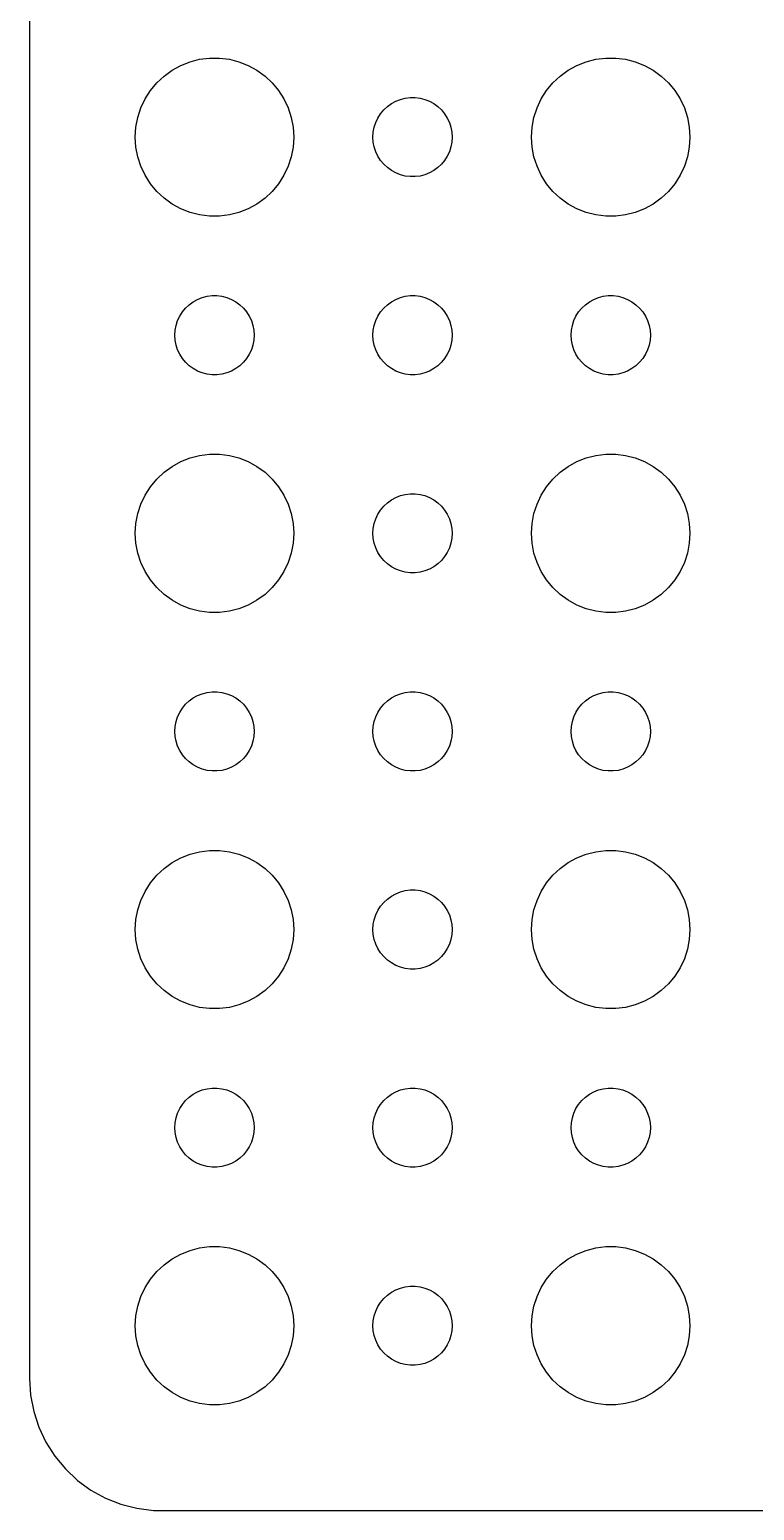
# Model space of a CAD drawing. Header units: metres. Extents: x -112 to 112, y -112 to 112.
# Drawn here: x -112 to -84.6, y -112 to -55.9 of the extents above; entities that cross this region are included whole.
import ezdxf

# ---------------------------------------------------------------- set-up
doc = ezdxf.new("R2010")
doc.units = ezdxf.units.M

msp = doc.modelspace()

# ---------------------------------------------------------------- linework, layer by layer
for p, q in [((-112, 107), (-112, -107)), ((-106.277, -57.2855), (-105.927, -57.1468)), ((-105.927, -57.1468), (-105.562, -57.0531)), ((-105.562, -57.0531), (-105.188, -57.0059)), ((-105.188, -57.0059), (-104.812, -57.0059)), ((-104.812, -57.0059), (-104.438, -57.0531)), ((-104.438, -57.0531), (-104.073, -57.1468)), ((-104.073, -57.1468), (-103.723, -57.2855)), ((-91.2773, -57.2855), (-90.927, -57.1468)), ((-90.927, -57.1468), (-90.5621, -57.0531)), ((-90.5621, -57.0531), (-90.1884, -57.0059)), ((-90.1884, -57.0059), (-89.8116, -57.0059)), ((-89.8116, -57.0059), (-89.4379, -57.0531)), ((-89.4379, -57.0531), (-89.073, -57.1468)), ((-89.073, -57.1468), (-88.7227, -57.2855)), ((-107.187, -57.9464), (-106.912, -57.6885)), ((-106.912, -57.6885), (-106.607, -57.467)), ((-106.607, -57.467), (-106.277, -57.2855)), ((-103.723, -57.2855), (-103.393, -57.467)), ((-103.393, -57.467), (-103.088, -57.6885)), ((-103.088, -57.6885), (-102.813, -57.9464)), ((-92.1869, -57.9464), (-91.9123, -57.6885)), ((-91.9123, -57.6885), (-91.6075, -57.467)), ((-91.6075, -57.467), (-91.2773, -57.2855)), ((-88.7227, -57.2855), (-88.3925, -57.467)), ((-88.3925, -57.467), (-88.0877, -57.6885)), ((-88.0877, -57.6885), (-87.8131, -57.9464)), ((-107.629, -58.5547), (-107.427, -58.2366)), ((-107.427, -58.2366), (-107.187, -57.9464)), ((-102.813, -57.9464), (-102.573, -58.2366)), ((-102.573, -58.2366), (-102.371, -58.5547)), ((-92.6289, -58.5547), (-92.427, -58.2366)), ((-92.427, -58.2366), (-92.1869, -57.9464)), ((-87.8131, -57.9464), (-87.573, -58.2366)), ((-87.573, -58.2366), (-87.3711, -58.5547)), ((-107.789, -58.8956), (-107.629, -58.5547)), ((-102.371, -58.5547), (-102.211, -58.8956)), ((-98.5934, -58.9732), (-98.4561, -58.8442)), ((-98.4561, -58.8442), (-98.3037, -58.7335)), ((-98.3037, -58.7335), (-98.1387, -58.6428)), ((-98.1387, -58.6428), (-97.9635, -58.5734)), ((-97.9635, -58.5734), (-97.7811, -58.5266)), ((-97.7811, -58.5266), (-97.5942, -58.503)), ((-97.5942, -58.503), (-97.4058, -58.503)), ((-97.4058, -58.503), (-97.2189, -58.5266)), ((-97.2189, -58.5266), (-97.0365, -58.5734)), ((-97.0365, -58.5734), (-96.8613, -58.6428)), ((-96.8613, -58.6428), (-96.6963, -58.7335)), ((-96.6963, -58.7335), (-96.5439, -58.8442)), ((-96.5439, -58.8442), (-96.4065, -58.9732)), ((-92.7893, -58.8956), (-92.6289, -58.5547)), ((-87.3711, -58.5547), (-87.2107, -58.8956)), ((-107.976, -59.624), (-107.906, -59.2539)), ((-107.906, -59.2539), (-107.789, -58.8956)), ((-102.211, -58.8956), (-102.094, -59.2539)), ((-102.094, -59.2539), (-102.024, -59.624)), ((-98.8947, -59.4478), (-98.8145, -59.2774)), ((-98.8145, -59.2774), (-98.7135, -59.1183)), ((-98.7135, -59.1183), (-98.5934, -58.9732)), ((-96.4065, -58.9732), (-96.2865, -59.1183)), ((-96.2865, -59.1183), (-96.1855, -59.2774)), ((-96.1855, -59.2774), (-96.1053, -59.4478)), ((-92.9763, -59.624), (-92.9057, -59.2539)), ((-92.9057, -59.2539), (-92.7893, -58.8956)), ((-87.2107, -58.8956), (-87.0943, -59.2539)), ((-87.0943, -59.2539), (-87.0237, -59.624)), ((-108, -60), (-107.976, -59.624)), ((-102.024, -59.624), (-102, -60)), ((-99, -60), (-98.9882, -59.812)), ((-98.9882, -59.812), (-98.9529, -59.627)), ((-98.9529, -59.627), (-98.8947, -59.4478)), ((-96.1053, -59.4478), (-96.0471, -59.627)), ((-96.0471, -59.627), (-96.0118, -59.812)), ((-96.0118, -59.812), (-96, -60)), ((-93, -60), (-92.9763, -59.624)), ((-87.0237, -59.624), (-87, -60)), ((-107.976, -60.376), (-108, -60)), ((-107.906, -60.7461), (-107.976, -60.376)), ((-102.024, -60.376), (-102.094, -60.7461)), ((-102, -60), (-102.024, -60.376)), ((-98.9882, -60.188), (-99, -60)), ((-98.9529, -60.373), (-98.9882, -60.188)), ((-98.8947, -60.5522), (-98.9529, -60.373)), ((-96.0471, -60.373), (-96.1053, -60.5522)), ((-96.0118, -60.188), (-96.0471, -60.373)), ((-96, -60), (-96.0118, -60.188)), ((-92.9763, -60.376), (-93, -60)), ((-92.9057, -60.7461), (-92.9763, -60.376)), ((-87.0237, -60.376), (-87.0943, -60.7461)), ((-87, -60), (-87.0237, -60.376)), ((-107.789, -61.1044), (-107.906, -60.7461)), ((-102.094, -60.7461), (-102.211, -61.1044)), ((-98.8145, -60.7226), (-98.8947, -60.5522)), ((-98.7135, -60.8817), (-98.8145, -60.7226)), ((-98.5934, -61.0268), (-98.7135, -60.8817)), ((-98.4561, -61.1558), (-98.5934, -61.0268)), ((-96.4065, -61.0268), (-96.5439, -61.1558)), ((-96.2865, -60.8817), (-96.4065, -61.0268)), ((-96.1855, -60.7226), (-96.2865, -60.8817)), ((-96.1053, -60.5522), (-96.1855, -60.7226)), ((-92.7893, -61.1044), (-92.9057, -60.7461)), ((-87.0943, -60.7461), (-87.2107, -61.1044)), ((-107.629, -61.4453), (-107.789, -61.1044)), ((-107.427, -61.7634), (-107.629, -61.4453)), ((-102.371, -61.4453), (-102.573, -61.7634)), ((-102.211, -61.1044), (-102.371, -61.4453)), ((-98.3037, -61.2665), (-98.4561, -61.1558)), ((-98.1387, -61.3572), (-98.3037, -61.2665)), ((-97.9635, -61.4266), (-98.1387, -61.3572)), ((-97.7811, -61.4734), (-97.9635, -61.4266)), ((-97.5942, -61.497), (-97.7811, -61.4734)), ((-97.4058, -61.497), (-97.5942, -61.497)), ((-97.2189, -61.4734), (-97.4058, -61.497)), ((-97.0365, -61.4266), (-97.2189, -61.4734)), ((-96.8613, -61.3572), (-97.0365, -61.4266)), ((-96.6963, -61.2665), (-96.8613, -61.3572)), ((-96.5439, -61.1558), (-96.6963, -61.2665)), ((-92.6289, -61.4453), (-92.7893, -61.1044)), ((-92.427, -61.7634), (-92.6289, -61.4453)), ((-87.3711, -61.4453), (-87.573, -61.7634)), ((-87.2107, -61.1044), (-87.3711, -61.4453)), ((-107.187, -62.0536), (-107.427, -61.7634)), ((-106.912, -62.3115), (-107.187, -62.0536)), ((-102.813, -62.0536), (-103.088, -62.3115)), ((-102.573, -61.7634), (-102.813, -62.0536)), ((-92.1869, -62.0536), (-92.427, -61.7634)), ((-91.9123, -62.3115), (-92.1869, -62.0536)), ((-87.8131, -62.0536), (-88.0877, -62.3115)), ((-87.573, -61.7634), (-87.8131, -62.0536)), ((-106.607, -62.533), (-106.912, -62.3115)), ((-106.277, -62.7145), (-106.607, -62.533)), ((-105.927, -62.8532), (-106.277, -62.7145)), ((-103.723, -62.7145), (-104.073, -62.8532)), ((-103.393, -62.533), (-103.723, -62.7145)), ((-103.088, -62.3115), (-103.393, -62.533)), ((-91.6075, -62.533), (-91.9123, -62.3115)), ((-91.2773, -62.7145), (-91.6075, -62.533)), ((-90.927, -62.8532), (-91.2773, -62.7145)), ((-88.7227, -62.7145), (-89.073, -62.8532)), ((-88.3925, -62.533), (-88.7227, -62.7145)), ((-88.0877, -62.3115), (-88.3925, -62.533)), ((-105.562, -62.9469), (-105.927, -62.8532)), ((-105.188, -62.9941), (-105.562, -62.9469)), ((-104.812, -62.9941), (-105.188, -62.9941)), ((-104.438, -62.9469), (-104.812, -62.9941)), ((-104.073, -62.8532), (-104.438, -62.9469)), ((-90.5621, -62.9469), (-90.927, -62.8532)), ((-90.1884, -62.9941), (-90.5621, -62.9469)), ((-89.8116, -62.9941), (-90.1884, -62.9941)), ((-89.4379, -62.9469), (-89.8116, -62.9941)), ((-89.073, -62.8532), (-89.4379, -62.9469)), ((-105.804, -66.2335), (-105.639, -66.1428)), ((-105.639, -66.1428), (-105.464, -66.0734)), ((-105.464, -66.0734), (-105.281, -66.0266)), ((-105.281, -66.0266), (-105.094, -66.003)), ((-105.094, -66.003), (-104.906, -66.003)), ((-104.906, -66.003), (-104.719, -66.0266)), ((-104.719, -66.0266), (-104.536, -66.0734)), ((-104.536, -66.0734), (-104.361, -66.1428)), ((-104.361, -66.1428), (-104.196, -66.2335)), ((-98.3037, -66.2335), (-98.1387, -66.1428)), ((-98.1387, -66.1428), (-97.9635, -66.0734)), ((-97.9635, -66.0734), (-97.7811, -66.0266)), ((-97.7811, -66.0266), (-97.5942, -66.003)), ((-97.5942, -66.003), (-97.4058, -66.003)), ((-97.4058, -66.003), (-97.2189, -66.0266)), ((-97.2189, -66.0266), (-97.0365, -66.0734)), ((-97.0365, -66.0734), (-96.8613, -66.1428)), ((-96.8613, -66.1428), (-96.6963, -66.2335)), ((-90.8037, -66.2335), (-90.6387, -66.1428)), ((-90.6387, -66.1428), (-90.4635, -66.0734)), ((-90.4635, -66.0734), (-90.2811, -66.0266)), ((-90.2811, -66.0266), (-90.0942, -66.003)), ((-90.0942, -66.003), (-89.9058, -66.003)), ((-89.9058, -66.003), (-89.7189, -66.0266)), ((-89.7189, -66.0266), (-89.5365, -66.0734)), ((-89.5365, -66.0734), (-89.3613, -66.1428)), ((-89.3613, -66.1428), (-89.1963, -66.2335)), ((-106.314, -66.7774), (-106.214, -66.6183)), ((-106.214, -66.6183), (-106.093, -66.4732)), ((-106.093, -66.4732), (-105.956, -66.3442)), ((-105.956, -66.3442), (-105.804, -66.2335)), ((-104.196, -66.2335), (-104.044, -66.3442)), ((-104.044, -66.3442), (-103.907, -66.4732)), ((-103.907, -66.4732), (-103.786, -66.6183)), ((-103.786, -66.6183), (-103.686, -66.7774)), ((-98.8145, -66.7774), (-98.7135, -66.6183)), ((-98.7135, -66.6183), (-98.5934, -66.4732)), ((-98.5934, -66.4732), (-98.4561, -66.3442)), ((-98.4561, -66.3442), (-98.3037, -66.2335)), ((-96.6963, -66.2335), (-96.5439, -66.3442)), ((-96.5439, -66.3442), (-96.4065, -66.4732)), ((-96.4065, -66.4732), (-96.2865, -66.6183)), ((-96.2865, -66.6183), (-96.1855, -66.7774)), ((-91.3145, -66.7774), (-91.2135, -66.6183)), ((-91.2135, -66.6183), (-91.0934, -66.4732)), ((-91.0934, -66.4732), (-90.9561, -66.3442)), ((-90.9561, -66.3442), (-90.8037, -66.2335)), ((-89.1963, -66.2335), (-89.0439, -66.3442)), ((-89.0439, -66.3442), (-88.9065, -66.4732)), ((-88.9065, -66.4732), (-88.7865, -66.6183)), ((-88.7865, -66.6183), (-88.6855, -66.7774)), ((-106.488, -67.312), (-106.453, -67.127)), ((-106.453, -67.127), (-106.395, -66.9478)), ((-106.395, -66.9478), (-106.314, -66.7774)), ((-103.686, -66.7774), (-103.605, -66.9478)), ((-103.605, -66.9478), (-103.547, -67.127)), ((-103.547, -67.127), (-103.512, -67.312)), ((-98.9882, -67.312), (-98.9529, -67.127)), ((-98.9529, -67.127), (-98.8947, -66.9478)), ((-98.8947, -66.9478), (-98.8145, -66.7774)), ((-96.1855, -66.7774), (-96.1053, -66.9478)), ((-96.1053, -66.9478), (-96.0471, -67.127)), ((-96.0471, -67.127), (-96.0118, -67.312)), ((-91.4882, -67.312), (-91.4529, -67.127)), ((-91.4529, -67.127), (-91.3947, -66.9478)), ((-91.3947, -66.9478), (-91.3145, -66.7774)), ((-88.6855, -66.7774), (-88.6053, -66.9478)), ((-88.6053, -66.9478), (-88.5471, -67.127)), ((-88.5471, -67.127), (-88.5118, -67.312)), ((-106.5, -67.5), (-106.488, -67.312)), ((-106.488, -67.688), (-106.5, -67.5)), ((-106.453, -67.873), (-106.488, -67.688)), ((-103.512, -67.688), (-103.547, -67.873)), ((-103.512, -67.312), (-103.5, -67.5)), ((-103.5, -67.5), (-103.512, -67.688)), ((-99, -67.5), (-98.9882, -67.312)), ((-98.9882, -67.688), (-99, -67.5)), ((-98.9529, -67.873), (-98.9882, -67.688)), ((-96.0118, -67.688), (-96.0471, -67.873)), ((-96.0118, -67.312), (-96, -67.5)), ((-96, -67.5), (-96.0118, -67.688)), ((-91.5, -67.5), (-91.4882, -67.312)), ((-91.4882, -67.688), (-91.5, -67.5)), ((-91.4529, -67.873), (-91.4882, -67.688)), ((-88.5118, -67.688), (-88.5471, -67.873)), ((-88.5118, -67.312), (-88.5, -67.5)), ((-88.5, -67.5), (-88.5118, -67.688)), ((-106.395, -68.0522), (-106.453, -67.873)), ((-106.314, -68.2226), (-106.395, -68.0522)), ((-106.214, -68.3817), (-106.314, -68.2226)), ((-106.093, -68.5268), (-106.214, -68.3817)), ((-103.786, -68.3817), (-103.907, -68.5268)), ((-103.686, -68.2226), (-103.786, -68.3817)), ((-103.605, -68.0522), (-103.686, -68.2226)), ((-103.547, -67.873), (-103.605, -68.0522)), ((-98.8947, -68.0522), (-98.9529, -67.873)), ((-98.8145, -68.2226), (-98.8947, -68.0522)), ((-98.7135, -68.3817), (-98.8145, -68.2226)), ((-98.5934, -68.5268), (-98.7135, -68.3817)), ((-96.2865, -68.3817), (-96.4065, -68.5268)), ((-96.1855, -68.2226), (-96.2865, -68.3817)), ((-96.1053, -68.0522), (-96.1855, -68.2226)), ((-96.0471, -67.873), (-96.1053, -68.0522)), ((-91.3947, -68.0522), (-91.4529, -67.873)), ((-91.3145, -68.2226), (-91.3947, -68.0522)), ((-91.2135, -68.3817), (-91.3145, -68.2226)), ((-91.0934, -68.5268), (-91.2135, -68.3817)), ((-88.7865, -68.3817), (-88.9065, -68.5268)), ((-88.6855, -68.2226), (-88.7865, -68.3817)), ((-88.6053, -68.0522), (-88.6855, -68.2226)), ((-88.5471, -67.873), (-88.6053, -68.0522)), ((-105.956, -68.6558), (-106.093, -68.5268)), ((-105.804, -68.7665), (-105.956, -68.6558)), ((-105.639, -68.8572), (-105.804, -68.7665)), ((-105.464, -68.9266), (-105.639, -68.8572)), ((-105.281, -68.9734), (-105.464, -68.9266)), ((-104.536, -68.9266), (-104.719, -68.9734)), ((-104.361, -68.8572), (-104.536, -68.9266)), ((-104.196, -68.7665), (-104.361, -68.8572)), ((-104.044, -68.6558), (-104.196, -68.7665)), ((-103.907, -68.5268), (-104.044, -68.6558)), ((-98.4561, -68.6558), (-98.5934, -68.5268)), ((-98.3037, -68.7665), (-98.4561, -68.6558)), ((-98.1387, -68.8572), (-98.3037, -68.7665)), ((-97.9635, -68.9266), (-98.1387, -68.8572)), ((-97.7811, -68.9734), (-97.9635, -68.9266)), ((-97.0365, -68.9266), (-97.2189, -68.9734)), ((-96.8613, -68.8572), (-97.0365, -68.9266)), ((-96.6963, -68.7665), (-96.8613, -68.8572)), ((-96.5439, -68.6558), (-96.6963, -68.7665)), ((-96.4065, -68.5268), (-96.5439, -68.6558)), ((-90.9561, -68.6558), (-91.0934, -68.5268)), ((-90.8037, -68.7665), (-90.9561, -68.6558)), ((-90.6387, -68.8572), (-90.8037, -68.7665)), ((-90.4635, -68.9266), (-90.6387, -68.8572)), ((-90.2811, -68.9734), (-90.4635, -68.9266)), ((-89.5365, -68.9266), (-89.7189, -68.9734)), ((-89.3613, -68.8572), (-89.5365, -68.9266)), ((-89.1963, -68.7665), (-89.3613, -68.8572)), ((-89.0439, -68.6558), (-89.1963, -68.7665)), ((-88.9065, -68.5268), (-89.0439, -68.6558)), ((-105.094, -68.997), (-105.281, -68.9734)), ((-104.906, -68.997), (-105.094, -68.997)), ((-104.719, -68.9734), (-104.906, -68.997)), ((-97.5942, -68.997), (-97.7811, -68.9734)), ((-97.4058, -68.997), (-97.5942, -68.997)), ((-97.2189, -68.9734), (-97.4058, -68.997)), ((-90.0942, -68.997), (-90.2811, -68.9734)), ((-89.9058, -68.997), (-90.0942, -68.997)), ((-89.7189, -68.9734), (-89.9058, -68.997)), ((-106.607, -72.467), (-106.277, -72.2855)), ((-106.277, -72.2855), (-105.927, -72.1468)), ((-105.927, -72.1468), (-105.562, -72.0531)), ((-105.562, -72.0531), (-105.188, -72.0059)), ((-105.188, -72.0059), (-104.812, -72.0059)), ((-104.812, -72.0059), (-104.438, -72.0531)), ((-104.438, -72.0531), (-104.073, -72.1468)), ((-104.073, -72.1468), (-103.723, -72.2855)), ((-103.723, -72.2855), (-103.393, -72.467)), ((-91.6075, -72.467), (-91.2773, -72.2855)), ((-91.2773, -72.2855), (-90.927, -72.1468)), ((-90.927, -72.1468), (-90.5621, -72.0531)), ((-90.5621, -72.0531), (-90.1884, -72.0059)), ((-90.1884, -72.0059), (-89.8116, -72.0059)), ((-89.8116, -72.0059), (-89.4379, -72.0531)), ((-89.4379, -72.0531), (-89.073, -72.1468)), ((-89.073, -72.1468), (-88.7227, -72.2855)), ((-88.7227, -72.2855), (-88.3925, -72.467)), ((-107.187, -72.9464), (-106.912, -72.6885)), ((-106.912, -72.6885), (-106.607, -72.467)), ((-103.393, -72.467), (-103.088, -72.6885)), ((-103.088, -72.6885), (-102.813, -72.9464)), ((-92.1869, -72.9464), (-91.9123, -72.6885)), ((-91.9123, -72.6885), (-91.6075, -72.467)), ((-88.3925, -72.467), (-88.0877, -72.6885)), ((-88.0877, -72.6885), (-87.8131, -72.9464)), ((-107.629, -73.5547), (-107.427, -73.2366)), ((-107.427, -73.2366), (-107.187, -72.9464)), ((-102.813, -72.9464), (-102.573, -73.2366)), ((-102.573, -73.2366), (-102.371, -73.5547)), ((-92.6289, -73.5547), (-92.427, -73.2366)), ((-92.427, -73.2366), (-92.1869, -72.9464)), ((-87.8131, -72.9464), (-87.573, -73.2366)), ((-87.573, -73.2366), (-87.3711, -73.5547)), ((-107.906, -74.2539), (-107.789, -73.8956)), ((-107.789, -73.8956), (-107.629, -73.5547)), ((-102.371, -73.5547), (-102.211, -73.8956)), ((-102.211, -73.8956), (-102.094, -74.2539)), ((-98.7135, -74.1183), (-98.5934, -73.9732)), ((-98.5934, -73.9732), (-98.4561, -73.8442)), ((-98.4561, -73.8442), (-98.3037, -73.7335)), ((-98.3037, -73.7335), (-98.1387, -73.6428)), ((-98.1387, -73.6428), (-97.9635, -73.5734)), ((-97.9635, -73.5734), (-97.7811, -73.5266)), ((-97.7811, -73.5266), (-97.5942, -73.503)), ((-97.5942, -73.503), (-97.4058, -73.503)), ((-97.4058, -73.503), (-97.2189, -73.5266)), ((-97.2189, -73.5266), (-97.0365, -73.5734)), ((-97.0365, -73.5734), (-96.8613, -73.6428)), ((-96.8613, -73.6428), (-96.6963, -73.7335)), ((-96.6963, -73.7335), (-96.5439, -73.8442)), ((-96.5439, -73.8442), (-96.4065, -73.9732)), ((-96.4065, -73.9732), (-96.2865, -74.1183)), ((-92.9057, -74.2539), (-92.7893, -73.8956)), ((-92.7893, -73.8956), (-92.6289, -73.5547)), ((-87.3711, -73.5547), (-87.2107, -73.8956)), ((-87.2107, -73.8956), (-87.0943, -74.2539)), ((-107.976, -74.624), (-107.906, -74.2539)), ((-102.094, -74.2539), (-102.024, -74.624)), ((-98.9529, -74.627), (-98.8947, -74.4478)), ((-98.8947, -74.4478), (-98.8145, -74.2774)), ((-98.8145, -74.2774), (-98.7135, -74.1183)), ((-96.2865, -74.1183), (-96.1855, -74.2774)), ((-96.1855, -74.2774), (-96.1053, -74.4478)), ((-96.1053, -74.4478), (-96.0471, -74.627)), ((-92.9763, -74.624), (-92.9057, -74.2539)), ((-87.0943, -74.2539), (-87.0237, -74.624)), ((-108, -75), (-107.976, -74.624)), ((-107.976, -75.376), (-108, -75)), ((-102.024, -74.624), (-102, -75)), ((-102, -75), (-102.024, -75.376)), ((-99, -75), (-98.9882, -74.812)), ((-98.9882, -75.188), (-99, -75)), ((-98.9882, -74.812), (-98.9529, -74.627)), ((-96.0471, -74.627), (-96.0118, -74.812)), ((-96.0118, -74.812), (-96, -75)), ((-96, -75), (-96.0118, -75.188)), ((-93, -75), (-92.9763, -74.624)), ((-92.9763, -75.376), (-93, -75)), ((-87.0237, -74.624), (-87, -75)), ((-87, -75), (-87.0237, -75.376)), ((-107.906, -75.7461), (-107.976, -75.376)), ((-102.024, -75.376), (-102.094, -75.7461)), ((-98.9529, -75.373), (-98.9882, -75.188)), ((-98.8947, -75.5522), (-98.9529, -75.373)), ((-98.8145, -75.7226), (-98.8947, -75.5522)), ((-96.1053, -75.5522), (-96.1855, -75.7226)), ((-96.0471, -75.373), (-96.1053, -75.5522)), ((-96.0118, -75.188), (-96.0471, -75.373)), ((-92.9057, -75.7461), (-92.9763, -75.376)), ((-87.0237, -75.376), (-87.0943, -75.7461)), ((-107.789, -76.1044), (-107.906, -75.7461)), ((-107.629, -76.4453), (-107.789, -76.1044)), ((-102.211, -76.1044), (-102.371, -76.4453)), ((-102.094, -75.7461), (-102.211, -76.1044)), ((-98.7135, -75.8817), (-98.8145, -75.7226)), ((-98.5934, -76.0268), (-98.7135, -75.8817)), ((-98.4561, -76.1558), (-98.5934, -76.0268)), ((-98.3037, -76.2665), (-98.4561, -76.1558)), ((-96.5439, -76.1558), (-96.6963, -76.2665)), ((-96.4065, -76.0268), (-96.5439, -76.1558)), ((-96.2865, -75.8817), (-96.4065, -76.0268)), ((-96.1855, -75.7226), (-96.2865, -75.8817)), ((-92.7893, -76.1044), (-92.9057, -75.7461)), ((-92.6289, -76.4453), (-92.7893, -76.1044)), ((-87.2107, -76.1044), (-87.3711, -76.4453)), ((-87.0943, -75.7461), (-87.2107, -76.1044)), ((-107.427, -76.7634), (-107.629, -76.4453)), ((-107.187, -77.0536), (-107.427, -76.7634)), ((-102.573, -76.7634), (-102.813, -77.0536)), ((-102.371, -76.4453), (-102.573, -76.7634)), ((-98.1387, -76.3572), (-98.3037, -76.2665)), ((-97.9635, -76.4266), (-98.1387, -76.3572)), ((-97.7811, -76.4734), (-97.9635, -76.4266)), ((-97.5942, -76.497), (-97.7811, -76.4734)), ((-97.4058, -76.497), (-97.5942, -76.497)), ((-97.2189, -76.4734), (-97.4058, -76.497)), ((-97.0365, -76.4266), (-97.2189, -76.4734)), ((-96.8613, -76.3572), (-97.0365, -76.4266)), ((-96.6963, -76.2665), (-96.8613, -76.3572)), ((-92.427, -76.7634), (-92.6289, -76.4453)), ((-92.1869, -77.0536), (-92.427, -76.7634)), ((-87.573, -76.7634), (-87.8131, -77.0536)), ((-87.3711, -76.4453), (-87.573, -76.7634)), ((-106.912, -77.3115), (-107.187, -77.0536)), ((-106.607, -77.533), (-106.912, -77.3115)), ((-103.088, -77.3115), (-103.393, -77.533)), ((-102.813, -77.0536), (-103.088, -77.3115)), ((-91.9123, -77.3115), (-92.1869, -77.0536)), ((-91.6075, -77.533), (-91.9123, -77.3115)), ((-88.0877, -77.3115), (-88.3925, -77.533)), ((-87.8131, -77.0536), (-88.0877, -77.3115)), ((-106.277, -77.7145), (-106.607, -77.533)), ((-105.927, -77.8532), (-106.277, -77.7145)), ((-105.562, -77.9469), (-105.927, -77.8532)), ((-104.073, -77.8532), (-104.438, -77.9469)), ((-103.723, -77.7145), (-104.073, -77.8532)), ((-103.393, -77.533), (-103.723, -77.7145)), ((-91.2773, -77.7145), (-91.6075, -77.533)), ((-90.927, -77.8532), (-91.2773, -77.7145)), ((-90.5621, -77.9469), (-90.927, -77.8532)), ((-89.073, -77.8532), (-89.4379, -77.9469)), ((-88.7227, -77.7145), (-89.073, -77.8532)), ((-88.3925, -77.533), (-88.7227, -77.7145)), ((-105.188, -77.9941), (-105.562, -77.9469)), ((-104.812, -77.9941), (-105.188, -77.9941)), ((-104.438, -77.9469), (-104.812, -77.9941)), ((-90.1884, -77.9941), (-90.5621, -77.9469)), ((-89.8116, -77.9941), (-90.1884, -77.9941)), ((-89.4379, -77.9469), (-89.8116, -77.9941)), ((-105.956, -81.3442), (-105.804, -81.2335)), ((-105.804, -81.2335), (-105.639, -81.1428)), ((-105.639, -81.1428), (-105.464, -81.0734)), ((-105.464, -81.0734), (-105.281, -81.0266)), ((-105.281, -81.0266), (-105.094, -81.003)), ((-105.094, -81.003), (-104.906, -81.003)), ((-104.906, -81.003), (-104.719, -81.0266)), ((-104.719, -81.0266), (-104.536, -81.0734)), ((-104.536, -81.0734), (-104.361, -81.1428)), ((-104.361, -81.1428), (-104.196, -81.2335)), ((-104.196, -81.2335), (-104.044, -81.3442)), ((-98.4561, -81.3442), (-98.3037, -81.2335)), ((-98.3037, -81.2335), (-98.1387, -81.1428)), ((-98.1387, -81.1428), (-97.9635, -81.0734)), ((-97.9635, -81.0734), (-97.7811, -81.0266)), ((-97.7811, -81.0266), (-97.5942, -81.003)), ((-97.5942, -81.003), (-97.4058, -81.003)), ((-97.4058, -81.003), (-97.2189, -81.0266)), ((-97.2189, -81.0266), (-97.0365, -81.0734)), ((-97.0365, -81.0734), (-96.8613, -81.1428)), ((-96.8613, -81.1428), (-96.6963, -81.2335)), ((-96.6963, -81.2335), (-96.5439, -81.3442)), ((-90.9561, -81.3442), (-90.8037, -81.2335)), ((-90.8037, -81.2335), (-90.6387, -81.1428)), ((-90.6387, -81.1428), (-90.4635, -81.0734)), ((-90.4635, -81.0734), (-90.2811, -81.0266)), ((-90.2811, -81.0266), (-90.0942, -81.003)), ((-90.0942, -81.003), (-89.9058, -81.003)), ((-89.9058, -81.003), (-89.7189, -81.0266)), ((-89.7189, -81.0266), (-89.5365, -81.0734)), ((-89.5365, -81.0734), (-89.3613, -81.1428)), ((-89.3613, -81.1428), (-89.1963, -81.2335)), ((-89.1963, -81.2335), (-89.0439, -81.3442)), ((-106.395, -81.9478), (-106.314, -81.7774)), ((-106.314, -81.7774), (-106.214, -81.6183)), ((-106.214, -81.6183), (-106.093, -81.4732)), ((-106.093, -81.4732), (-105.956, -81.3442)), ((-104.044, -81.3442), (-103.907, -81.4732)), ((-103.907, -81.4732), (-103.786, -81.6183)), ((-103.786, -81.6183), (-103.686, -81.7774)), ((-103.686, -81.7774), (-103.605, -81.9478)), ((-98.8947, -81.9478), (-98.8145, -81.7774)), ((-98.8145, -81.7774), (-98.7135, -81.6183)), ((-98.7135, -81.6183), (-98.5934, -81.4732)), ((-98.5934, -81.4732), (-98.4561, -81.3442)), ((-96.5439, -81.3442), (-96.4065, -81.4732)), ((-96.4065, -81.4732), (-96.2865, -81.6183)), ((-96.2865, -81.6183), (-96.1855, -81.7774)), ((-96.1855, -81.7774), (-96.1053, -81.9478)), ((-91.3947, -81.9478), (-91.3145, -81.7774)), ((-91.3145, -81.7774), (-91.2135, -81.6183)), ((-91.2135, -81.6183), (-91.0934, -81.4732)), ((-91.0934, -81.4732), (-90.9561, -81.3442)), ((-89.0439, -81.3442), (-88.9065, -81.4732)), ((-88.9065, -81.4732), (-88.7865, -81.6183)), ((-88.7865, -81.6183), (-88.6855, -81.7774)), ((-88.6855, -81.7774), (-88.6053, -81.9478)), ((-106.5, -82.5), (-106.488, -82.312)), ((-106.488, -82.312), (-106.453, -82.127)), ((-106.453, -82.127), (-106.395, -81.9478)), ((-103.605, -81.9478), (-103.547, -82.127)), ((-103.547, -82.127), (-103.512, -82.312)), ((-103.512, -82.312), (-103.5, -82.5)), ((-99, -82.5), (-98.9882, -82.312)), ((-98.9882, -82.312), (-98.9529, -82.127)), ((-98.9529, -82.127), (-98.8947, -81.9478)), ((-96.1053, -81.9478), (-96.0471, -82.127)), ((-96.0471, -82.127), (-96.0118, -82.312)), ((-96.0118, -82.312), (-96, -82.5)), ((-91.5, -82.5), (-91.4882, -82.312)), ((-91.4882, -82.312), (-91.4529, -82.127)), ((-91.4529, -82.127), (-91.3947, -81.9478)), ((-88.6053, -81.9478), (-88.5471, -82.127)), ((-88.5471, -82.127), (-88.5118, -82.312)), ((-88.5118, -82.312), (-88.5, -82.5)), ((-106.488, -82.688), (-106.5, -82.5)), ((-106.453, -82.873), (-106.488, -82.688)), ((-106.395, -83.0522), (-106.453, -82.873)), ((-103.547, -82.873), (-103.605, -83.0522)), ((-103.512, -82.688), (-103.547, -82.873)), ((-103.5, -82.5), (-103.512, -82.688)), ((-98.9882, -82.688), (-99, -82.5)), ((-98.9529, -82.873), (-98.9882, -82.688)), ((-98.8947, -83.0522), (-98.9529, -82.873)), ((-96.0471, -82.873), (-96.1053, -83.0522)), ((-96.0118, -82.688), (-96.0471, -82.873)), ((-96, -82.5), (-96.0118, -82.688)), ((-91.4882, -82.688), (-91.5, -82.5)), ((-91.4529, -82.873), (-91.4882, -82.688)), ((-91.3947, -83.0522), (-91.4529, -82.873)), ((-88.5471, -82.873), (-88.6053, -83.0522)), ((-88.5118, -82.688), (-88.5471, -82.873)), ((-88.5, -82.5), (-88.5118, -82.688)), ((-106.314, -83.2226), (-106.395, -83.0522)), ((-106.214, -83.3817), (-106.314, -83.2226)), ((-106.093, -83.5268), (-106.214, -83.3817)), ((-105.956, -83.6558), (-106.093, -83.5268)), ((-103.907, -83.5268), (-104.044, -83.6558)), ((-103.786, -83.3817), (-103.907, -83.5268)), ((-103.686, -83.2226), (-103.786, -83.3817)), ((-103.605, -83.0522), (-103.686, -83.2226)), ((-98.8145, -83.2226), (-98.8947, -83.0522)), ((-98.7135, -83.3817), (-98.8145, -83.2226)), ((-98.5934, -83.5268), (-98.7135, -83.3817)), ((-98.4561, -83.6558), (-98.5934, -83.5268)), ((-96.4065, -83.5268), (-96.5439, -83.6558)), ((-96.2865, -83.3817), (-96.4065, -83.5268)), ((-96.1855, -83.2226), (-96.2865, -83.3817)), ((-96.1053, -83.0522), (-96.1855, -83.2226)), ((-91.3145, -83.2226), (-91.3947, -83.0522)), ((-91.2135, -83.3817), (-91.3145, -83.2226)), ((-91.0934, -83.5268), (-91.2135, -83.3817)), ((-90.9561, -83.6558), (-91.0934, -83.5268)), ((-88.9065, -83.5268), (-89.0439, -83.6558)), ((-88.7865, -83.3817), (-88.9065, -83.5268)), ((-88.6855, -83.2226), (-88.7865, -83.3817)), ((-88.6053, -83.0522), (-88.6855, -83.2226)), ((-105.804, -83.7665), (-105.956, -83.6558)), ((-105.639, -83.8572), (-105.804, -83.7665)), ((-105.464, -83.9266), (-105.639, -83.8572)), ((-105.281, -83.9734), (-105.464, -83.9266)), ((-105.094, -83.997), (-105.281, -83.9734)), ((-104.906, -83.997), (-105.094, -83.997)), ((-104.719, -83.9734), (-104.906, -83.997)), ((-104.536, -83.9266), (-104.719, -83.9734)), ((-104.361, -83.8572), (-104.536, -83.9266)), ((-104.196, -83.7665), (-104.361, -83.8572)), ((-104.044, -83.6558), (-104.196, -83.7665)), ((-98.3037, -83.7665), (-98.4561, -83.6558)), ((-98.1387, -83.8572), (-98.3037, -83.7665)), ((-97.9635, -83.9266), (-98.1387, -83.8572)), ((-97.7811, -83.9734), (-97.9635, -83.9266)), ((-97.5942, -83.997), (-97.7811, -83.9734)), ((-97.4058, -83.997), (-97.5942, -83.997)), ((-97.2189, -83.9734), (-97.4058, -83.997)), ((-97.0365, -83.9266), (-97.2189, -83.9734)), ((-96.8613, -83.8572), (-97.0365, -83.9266)), ((-96.6963, -83.7665), (-96.8613, -83.8572)), ((-96.5439, -83.6558), (-96.6963, -83.7665)), ((-90.8037, -83.7665), (-90.9561, -83.6558)), ((-90.6387, -83.8572), (-90.8037, -83.7665)), ((-90.4635, -83.9266), (-90.6387, -83.8572)), ((-90.2811, -83.9734), (-90.4635, -83.9266)), ((-90.0942, -83.997), (-90.2811, -83.9734)), ((-89.9058, -83.997), (-90.0942, -83.997)), ((-89.7189, -83.9734), (-89.9058, -83.997)), ((-89.5365, -83.9266), (-89.7189, -83.9734)), ((-89.3613, -83.8572), (-89.5365, -83.9266)), ((-89.1963, -83.7665), (-89.3613, -83.8572)), ((-89.0439, -83.6558), (-89.1963, -83.7665)), ((-106.607, -87.467), (-106.277, -87.2855)), ((-106.277, -87.2855), (-105.927, -87.1468)), ((-105.927, -87.1468), (-105.562, -87.0531)), ((-105.562, -87.0531), (-105.188, -87.0059)), ((-105.188, -87.0059), (-104.812, -87.0059)), ((-104.812, -87.0059), (-104.438, -87.0531)), ((-104.438, -87.0531), (-104.073, -87.1468)), ((-104.073, -87.1468), (-103.723, -87.2855)), ((-103.723, -87.2855), (-103.393, -87.467)), ((-91.6075, -87.467), (-91.2773, -87.2855)), ((-91.2773, -87.2855), (-90.927, -87.1468)), ((-90.927, -87.1468), (-90.5621, -87.0531)), ((-90.5621, -87.0531), (-90.1884, -87.0059)), ((-90.1884, -87.0059), (-89.8116, -87.0059)), ((-89.8116, -87.0059), (-89.4379, -87.0531)), ((-89.4379, -87.0531), (-89.073, -87.1468)), ((-89.073, -87.1468), (-88.7227, -87.2855)), ((-88.7227, -87.2855), (-88.3925, -87.467)), ((-107.427, -88.2366), (-107.187, -87.9464)), ((-107.187, -87.9464), (-106.912, -87.6885)), ((-106.912, -87.6885), (-106.607, -87.467)), ((-103.393, -87.467), (-103.088, -87.6885)), ((-103.088, -87.6885), (-102.813, -87.9464)), ((-102.813, -87.9464), (-102.573, -88.2366)), ((-92.427, -88.2366), (-92.1869, -87.9464)), ((-92.1869, -87.9464), (-91.9123, -87.6885)), ((-91.9123, -87.6885), (-91.6075, -87.467)), ((-88.3925, -87.467), (-88.0877, -87.6885)), ((-88.0877, -87.6885), (-87.8131, -87.9464)), ((-87.8131, -87.9464), (-87.573, -88.2366)), ((-107.789, -88.8956), (-107.629, -88.5547)), ((-107.629, -88.5547), (-107.427, -88.2366)), ((-102.573, -88.2366), (-102.371, -88.5547)), ((-102.371, -88.5547), (-102.211, -88.8956)), ((-97.9635, -88.5734), (-97.7811, -88.5266)), ((-97.7811, -88.5266), (-97.5942, -88.503)), ((-97.5942, -88.503), (-97.4058, -88.503)), ((-97.4058, -88.503), (-97.2189, -88.5266)), ((-97.2189, -88.5266), (-97.0365, -88.5734)), ((-92.7893, -88.8956), (-92.6289, -88.5547)), ((-92.6289, -88.5547), (-92.427, -88.2366)), ((-87.573, -88.2366), (-87.3711, -88.5547)), ((-87.3711, -88.5547), (-87.2107, -88.8956)), ((-107.906, -89.2539), (-107.789, -88.8956)), ((-102.211, -88.8956), (-102.094, -89.2539)), ((-98.8145, -89.2774), (-98.7135, -89.1183)), ((-98.7135, -89.1183), (-98.5934, -88.9732)), ((-98.5934, -88.9732), (-98.4561, -88.8442)), ((-98.4561, -88.8442), (-98.3037, -88.7335)), ((-98.3037, -88.7335), (-98.1387, -88.6428)), ((-98.1387, -88.6428), (-97.9635, -88.5734)), ((-97.0365, -88.5734), (-96.8613, -88.6428)), ((-96.8613, -88.6428), (-96.6963, -88.7335)), ((-96.6963, -88.7335), (-96.5439, -88.8442)), ((-96.5439, -88.8442), (-96.4065, -88.9732)), ((-96.4065, -88.9732), (-96.2865, -89.1183)), ((-96.2865, -89.1183), (-96.1855, -89.2774)), ((-92.9057, -89.2539), (-92.7893, -88.8956)), ((-87.2107, -88.8956), (-87.0943, -89.2539)), ((-108, -90), (-107.976, -89.624)), ((-107.976, -89.624), (-107.906, -89.2539)), ((-102.094, -89.2539), (-102.024, -89.624)), ((-102.024, -89.624), (-102, -90)), ((-98.9882, -89.812), (-98.9529, -89.627)), ((-98.9529, -89.627), (-98.8947, -89.4478)), ((-98.8947, -89.4478), (-98.8145, -89.2774)), ((-96.1855, -89.2774), (-96.1053, -89.4478)), ((-96.1053, -89.4478), (-96.0471, -89.627)), ((-96.0471, -89.627), (-96.0118, -89.812)), ((-93, -90), (-92.9763, -89.624)), ((-92.9763, -89.624), (-92.9057, -89.2539)), ((-87.0943, -89.2539), (-87.0237, -89.624)), ((-87.0237, -89.624), (-87, -90)), ((-107.976, -90.376), (-108, -90)), ((-102, -90), (-102.024, -90.376)), ((-99, -90), (-98.9882, -89.812)), ((-98.9882, -90.188), (-99, -90)), ((-98.9529, -90.373), (-98.9882, -90.188)), ((-96.0118, -90.188), (-96.0471, -90.373)), ((-96.0118, -89.812), (-96, -90)), ((-96, -90), (-96.0118, -90.188)), ((-92.9763, -90.376), (-93, -90)), ((-87, -90), (-87.0237, -90.376)), ((-107.906, -90.7461), (-107.976, -90.376)), ((-107.789, -91.1044), (-107.906, -90.7461)), ((-102.094, -90.7461), (-102.211, -91.1044)), ((-102.024, -90.376), (-102.094, -90.7461)), ((-98.8947, -90.5522), (-98.9529, -90.373)), ((-98.8145, -90.7226), (-98.8947, -90.5522)), ((-98.7135, -90.8817), (-98.8145, -90.7226)), ((-96.1855, -90.7226), (-96.2865, -90.8817)), ((-96.1053, -90.5522), (-96.1855, -90.7226)), ((-96.0471, -90.373), (-96.1053, -90.5522)), ((-92.9057, -90.7461), (-92.9763, -90.376)), ((-92.7893, -91.1044), (-92.9057, -90.7461)), ((-87.0943, -90.7461), (-87.2107, -91.1044)), ((-87.0237, -90.376), (-87.0943, -90.7461)), ((-107.629, -91.4453), (-107.789, -91.1044)), ((-102.211, -91.1044), (-102.371, -91.4453)), ((-98.5934, -91.0268), (-98.7135, -90.8817)), ((-98.4561, -91.1558), (-98.5934, -91.0268)), ((-98.3037, -91.2665), (-98.4561, -91.1558)), ((-98.1387, -91.3572), (-98.3037, -91.2665)), ((-97.9635, -91.4266), (-98.1387, -91.3572)), ((-96.8613, -91.3572), (-97.0365, -91.4266)), ((-96.6963, -91.2665), (-96.8613, -91.3572)), ((-96.5439, -91.1558), (-96.6963, -91.2665)), ((-96.4065, -91.0268), (-96.5439, -91.1558)), ((-96.2865, -90.8817), (-96.4065, -91.0268)), ((-92.6289, -91.4453), (-92.7893, -91.1044)), ((-87.2107, -91.1044), (-87.3711, -91.4453)), ((-107.427, -91.7634), (-107.629, -91.4453)), ((-107.187, -92.0536), (-107.427, -91.7634)), ((-102.573, -91.7634), (-102.813, -92.0536)), ((-102.371, -91.4453), (-102.573, -91.7634)), ((-97.7811, -91.4734), (-97.9635, -91.4266)), ((-97.5942, -91.497), (-97.7811, -91.4734)), ((-97.4058, -91.497), (-97.5942, -91.497)), ((-97.2189, -91.4734), (-97.4058, -91.497)), ((-97.0365, -91.4266), (-97.2189, -91.4734)), ((-92.427, -91.7634), (-92.6289, -91.4453)), ((-92.1869, -92.0536), (-92.427, -91.7634)), ((-87.573, -91.7634), (-87.8131, -92.0536)), ((-87.3711, -91.4453), (-87.573, -91.7634)), ((-106.912, -92.3115), (-107.187, -92.0536)), ((-106.607, -92.533), (-106.912, -92.3115)), ((-103.088, -92.3115), (-103.393, -92.533)), ((-102.813, -92.0536), (-103.088, -92.3115)), ((-91.9123, -92.3115), (-92.1869, -92.0536)), ((-91.6075, -92.533), (-91.9123, -92.3115)), ((-88.0877, -92.3115), (-88.3925, -92.533)), ((-87.8131, -92.0536), (-88.0877, -92.3115)), ((-106.277, -92.7145), (-106.607, -92.533)), ((-105.927, -92.8532), (-106.277, -92.7145)), ((-105.562, -92.9469), (-105.927, -92.8532)), ((-105.188, -92.9941), (-105.562, -92.9469)), ((-104.812, -92.9941), (-105.188, -92.9941)), ((-104.438, -92.9469), (-104.812, -92.9941)), ((-104.073, -92.8532), (-104.438, -92.9469)), ((-103.723, -92.7145), (-104.073, -92.8532)), ((-103.393, -92.533), (-103.723, -92.7145)), ((-91.2773, -92.7145), (-91.6075, -92.533)), ((-90.927, -92.8532), (-91.2773, -92.7145)), ((-90.5621, -92.9469), (-90.927, -92.8532)), ((-90.1884, -92.9941), (-90.5621, -92.9469)), ((-89.8116, -92.9941), (-90.1884, -92.9941)), ((-89.4379, -92.9469), (-89.8116, -92.9941)), ((-89.073, -92.8532), (-89.4379, -92.9469)), ((-88.7227, -92.7145), (-89.073, -92.8532)), ((-88.3925, -92.533), (-88.7227, -92.7145)), ((-106.093, -96.4732), (-105.956, -96.3442)), ((-105.956, -96.3442), (-105.804, -96.2335)), ((-105.804, -96.2335), (-105.639, -96.1428)), ((-105.639, -96.1428), (-105.464, -96.0734)), ((-105.464, -96.0734), (-105.281, -96.0266)), ((-105.281, -96.0266), (-105.094, -96.003)), ((-105.094, -96.003), (-104.906, -96.003)), ((-104.906, -96.003), (-104.719, -96.0266)), ((-104.719, -96.0266), (-104.536, -96.0734)), ((-104.536, -96.0734), (-104.361, -96.1428)), ((-104.361, -96.1428), (-104.196, -96.2335)), ((-104.196, -96.2335), (-104.044, -96.3442)), ((-104.044, -96.3442), (-103.907, -96.4732)), ((-98.5934, -96.4732), (-98.4561, -96.3442)), ((-98.4561, -96.3442), (-98.3037, -96.2335)), ((-98.3037, -96.2335), (-98.1387, -96.1428)), ((-98.1387, -96.1428), (-97.9635, -96.0734)), ((-97.9635, -96.0734), (-97.7811, -96.0266)), ((-97.7811, -96.0266), (-97.5942, -96.003)), ((-97.5942, -96.003), (-97.4058, -96.003)), ((-97.4058, -96.003), (-97.2189, -96.0266)), ((-97.2189, -96.0266), (-97.0365, -96.0734)), ((-97.0365, -96.0734), (-96.8613, -96.1428)), ((-96.8613, -96.1428), (-96.6963, -96.2335)), ((-96.6963, -96.2335), (-96.5439, -96.3442)), ((-96.5439, -96.3442), (-96.4065, -96.4732)), ((-91.0934, -96.4732), (-90.9561, -96.3442)), ((-90.9561, -96.3442), (-90.8037, -96.2335)), ((-90.8037, -96.2335), (-90.6387, -96.1428)), ((-90.6387, -96.1428), (-90.4635, -96.0734)), ((-90.4635, -96.0734), (-90.2811, -96.0266)), ((-90.2811, -96.0266), (-90.0942, -96.003)), ((-90.0942, -96.003), (-89.9058, -96.003)), ((-89.9058, -96.003), (-89.7189, -96.0266)), ((-89.7189, -96.0266), (-89.5365, -96.0734)), ((-89.5365, -96.0734), (-89.3613, -96.1428)), ((-89.3613, -96.1428), (-89.1963, -96.2335)), ((-89.1963, -96.2335), (-89.0439, -96.3442)), ((-89.0439, -96.3442), (-88.9065, -96.4732)), ((-106.453, -97.127), (-106.395, -96.9478)), ((-106.395, -96.9478), (-106.314, -96.7774)), ((-106.314, -96.7774), (-106.214, -96.6183)), ((-106.214, -96.6183), (-106.093, -96.4732)), ((-103.907, -96.4732), (-103.786, -96.6183)), ((-103.786, -96.6183), (-103.686, -96.7774)), ((-103.686, -96.7774), (-103.605, -96.9478)), ((-103.605, -96.9478), (-103.547, -97.127)), ((-98.9529, -97.127), (-98.8947, -96.9478)), ((-98.8947, -96.9478), (-98.8145, -96.7774)), ((-98.8145, -96.7774), (-98.7135, -96.6183)), ((-98.7135, -96.6183), (-98.5934, -96.4732)), ((-96.4065, -96.4732), (-96.2865, -96.6183)), ((-96.2865, -96.6183), (-96.1855, -96.7774)), ((-96.1855, -96.7774), (-96.1053, -96.9478)), ((-96.1053, -96.9478), (-96.0471, -97.127)), ((-91.4529, -97.127), (-91.3947, -96.9478)), ((-91.3947, -96.9478), (-91.3145, -96.7774)), ((-91.3145, -96.7774), (-91.2135, -96.6183)), ((-91.2135, -96.6183), (-91.0934, -96.4732)), ((-88.9065, -96.4732), (-88.7865, -96.6183)), ((-88.7865, -96.6183), (-88.6855, -96.7774)), ((-88.6855, -96.7774), (-88.6053, -96.9478)), ((-88.6053, -96.9478), (-88.5471, -97.127)), ((-106.5, -97.5), (-106.488, -97.312)), ((-106.488, -97.688), (-106.5, -97.5)), ((-106.488, -97.312), (-106.453, -97.127)), ((-103.547, -97.127), (-103.512, -97.312)), ((-103.512, -97.312), (-103.5, -97.5)), ((-103.5, -97.5), (-103.512, -97.688)), ((-99, -97.5), (-98.9882, -97.312)), ((-98.9882, -97.688), (-99, -97.5)), ((-98.9882, -97.312), (-98.9529, -97.127)), ((-96.0471, -97.127), (-96.0118, -97.312)), ((-96.0118, -97.312), (-96, -97.5)), ((-96, -97.5), (-96.0118, -97.688)), ((-91.5, -97.5), (-91.4882, -97.312)), ((-91.4882, -97.688), (-91.5, -97.5)), ((-91.4882, -97.312), (-91.4529, -97.127)), ((-88.5471, -97.127), (-88.5118, -97.312)), ((-88.5118, -97.312), (-88.5, -97.5)), ((-88.5, -97.5), (-88.5118, -97.688)), ((-106.453, -97.873), (-106.488, -97.688)), ((-106.395, -98.0522), (-106.453, -97.873)), ((-106.314, -98.2226), (-106.395, -98.0522)), ((-103.605, -98.0522), (-103.686, -98.2226)), ((-103.547, -97.873), (-103.605, -98.0522)), ((-103.512, -97.688), (-103.547, -97.873)), ((-98.9529, -97.873), (-98.9882, -97.688)), ((-98.8947, -98.0522), (-98.9529, -97.873)), ((-98.8145, -98.2226), (-98.8947, -98.0522)), ((-96.1053, -98.0522), (-96.1855, -98.2226)), ((-96.0471, -97.873), (-96.1053, -98.0522)), ((-96.0118, -97.688), (-96.0471, -97.873)), ((-91.4529, -97.873), (-91.4882, -97.688)), ((-91.3947, -98.0522), (-91.4529, -97.873)), ((-91.3145, -98.2226), (-91.3947, -98.0522)), ((-88.6053, -98.0522), (-88.6855, -98.2226)), ((-88.5471, -97.873), (-88.6053, -98.0522)), ((-88.5118, -97.688), (-88.5471, -97.873)), ((-106.214, -98.3817), (-106.314, -98.2226)), ((-106.093, -98.5268), (-106.214, -98.3817)), ((-105.956, -98.6558), (-106.093, -98.5268)), ((-105.804, -98.7665), (-105.956, -98.6558)), ((-104.044, -98.6558), (-104.196, -98.7665)), ((-103.907, -98.5268), (-104.044, -98.6558)), ((-103.786, -98.3817), (-103.907, -98.5268)), ((-103.686, -98.2226), (-103.786, -98.3817)), ((-98.7135, -98.3817), (-98.8145, -98.2226)), ((-98.5934, -98.5268), (-98.7135, -98.3817)), ((-98.4561, -98.6558), (-98.5934, -98.5268)), ((-98.3037, -98.7665), (-98.4561, -98.6558)), ((-96.5439, -98.6558), (-96.6963, -98.7665)), ((-96.4065, -98.5268), (-96.5439, -98.6558)), ((-96.2865, -98.3817), (-96.4065, -98.5268)), ((-96.1855, -98.2226), (-96.2865, -98.3817)), ((-91.2135, -98.3817), (-91.3145, -98.2226)), ((-91.0934, -98.5268), (-91.2135, -98.3817)), ((-90.9561, -98.6558), (-91.0934, -98.5268)), ((-90.8037, -98.7665), (-90.9561, -98.6558)), ((-89.0439, -98.6558), (-89.1963, -98.7665)), ((-88.9065, -98.5268), (-89.0439, -98.6558)), ((-88.7865, -98.3817), (-88.9065, -98.5268)), ((-88.6855, -98.2226), (-88.7865, -98.3817)), ((-105.639, -98.8572), (-105.804, -98.7665)), ((-105.464, -98.9266), (-105.639, -98.8572)), ((-105.281, -98.9734), (-105.464, -98.9266)), ((-105.094, -98.997), (-105.281, -98.9734)), ((-104.906, -98.997), (-105.094, -98.997)), ((-104.719, -98.9734), (-104.906, -98.997)), ((-104.536, -98.9266), (-104.719, -98.9734)), ((-104.361, -98.8572), (-104.536, -98.9266)), ((-104.196, -98.7665), (-104.361, -98.8572)), ((-98.1387, -98.8572), (-98.3037, -98.7665)), ((-97.9635, -98.9266), (-98.1387, -98.8572)), ((-97.7811, -98.9734), (-97.9635, -98.9266)), ((-97.5942, -98.997), (-97.7811, -98.9734)), ((-97.4058, -98.997), (-97.5942, -98.997)), ((-97.2189, -98.9734), (-97.4058, -98.997)), ((-97.0365, -98.9266), (-97.2189, -98.9734)), ((-96.8613, -98.8572), (-97.0365, -98.9266)), ((-96.6963, -98.7665), (-96.8613, -98.8572)), ((-90.6387, -98.8572), (-90.8037, -98.7665)), ((-90.4635, -98.9266), (-90.6387, -98.8572)), ((-90.2811, -98.9734), (-90.4635, -98.9266)), ((-90.0942, -98.997), (-90.2811, -98.9734)), ((-89.9058, -98.997), (-90.0942, -98.997)), ((-89.7189, -98.9734), (-89.9058, -98.997)), ((-89.5365, -98.9266), (-89.7189, -98.9734)), ((-89.3613, -98.8572), (-89.5365, -98.9266)), ((-89.1963, -98.7665), (-89.3613, -98.8572)), ((-105.562, -102.053), (-105.188, -102.006)), ((-105.188, -102.006), (-104.812, -102.006)), ((-104.812, -102.006), (-104.438, -102.053)), ((-90.5621, -102.053), (-90.1884, -102.006)), ((-90.1884, -102.006), (-89.8116, -102.006)), ((-89.8116, -102.006), (-89.4379, -102.053)), ((-106.912, -102.688), (-106.607, -102.467)), ((-106.607, -102.467), (-106.277, -102.286)), ((-106.277, -102.286), (-105.927, -102.147)), ((-105.927, -102.147), (-105.562, -102.053)), ((-104.438, -102.053), (-104.073, -102.147)), ((-104.073, -102.147), (-103.723, -102.286)), ((-103.723, -102.286), (-103.393, -102.467)), ((-103.393, -102.467), (-103.088, -102.688)), ((-91.9123, -102.688), (-91.6075, -102.467)), ((-91.6075, -102.467), (-91.2773, -102.286)), ((-91.2773, -102.286), (-90.927, -102.147)), ((-90.927, -102.147), (-90.5621, -102.053)), ((-89.4379, -102.053), (-89.073, -102.147)), ((-89.073, -102.147), (-88.7227, -102.286)), ((-88.7227, -102.286), (-88.3925, -102.467)), ((-88.3925, -102.467), (-88.0877, -102.688)), ((-107.427, -103.237), (-107.187, -102.946)), ((-107.187, -102.946), (-106.912, -102.688)), ((-103.088, -102.688), (-102.813, -102.946)), ((-102.813, -102.946), (-102.573, -103.237)), ((-92.427, -103.237), (-92.1869, -102.946)), ((-92.1869, -102.946), (-91.9123, -102.688)), ((-88.0877, -102.688), (-87.8131, -102.946)), ((-87.8131, -102.946), (-87.573, -103.237)), ((-107.789, -103.896), (-107.629, -103.555)), ((-107.629, -103.555), (-107.427, -103.237)), ((-102.573, -103.237), (-102.371, -103.555)), ((-102.371, -103.555), (-102.211, -103.896)), ((-98.3037, -103.734), (-98.1387, -103.643)), ((-98.1387, -103.643), (-97.9635, -103.573)), ((-97.9635, -103.573), (-97.7811, -103.527)), ((-97.7811, -103.527), (-97.5942, -103.503)), ((-97.5942, -103.503), (-97.4058, -103.503)), ((-97.4058, -103.503), (-97.2189, -103.527)), ((-97.2189, -103.527), (-97.0365, -103.573)), ((-97.0365, -103.573), (-96.8613, -103.643)), ((-96.8613, -103.643), (-96.6963, -103.734)), ((-92.7893, -103.896), (-92.6289, -103.555)), ((-92.6289, -103.555), (-92.427, -103.237)), ((-87.573, -103.237), (-87.3711, -103.555)), ((-87.3711, -103.555), (-87.2107, -103.896)), ((-107.976, -104.624), (-107.906, -104.254)), ((-107.906, -104.254), (-107.789, -103.896)), ((-102.211, -103.896), (-102.094, -104.254)), ((-102.094, -104.254), (-102.024, -104.624)), ((-98.8145, -104.277), (-98.7135, -104.118)), ((-98.7135, -104.118), (-98.5934, -103.973)), ((-98.5934, -103.973), (-98.4561, -103.844)), ((-98.4561, -103.844), (-98.3037, -103.734)), ((-96.6963, -103.734), (-96.5439, -103.844)), ((-96.5439, -103.844), (-96.4065, -103.973)), ((-96.4065, -103.973), (-96.2865, -104.118)), ((-96.2865, -104.118), (-96.1855, -104.277)), ((-92.9763, -104.624), (-92.9057, -104.254)), ((-92.9057, -104.254), (-92.7893, -103.896)), ((-87.2107, -103.896), (-87.0943, -104.254)), ((-87.0943, -104.254), (-87.0237, -104.624)), ((-108, -105), (-107.976, -104.624)), ((-102.024, -104.624), (-102, -105)), ((-99, -105), (-98.9882, -104.812)), ((-98.9882, -104.812), (-98.9529, -104.627)), ((-98.9529, -104.627), (-98.8947, -104.448)), ((-98.8947, -104.448), (-98.8145, -104.277)), ((-96.1855, -104.277), (-96.1053, -104.448)), ((-96.1053, -104.448), (-96.0471, -104.627)), ((-96.0471, -104.627), (-96.0118, -104.812)), ((-96.0118, -104.812), (-96, -105)), ((-93, -105), (-92.9763, -104.624)), ((-87.0237, -104.624), (-87, -105)), ((-107.976, -105.376), (-108, -105)), ((-107.906, -105.746), (-107.976, -105.376)), ((-102.024, -105.376), (-102.094, -105.746)), ((-102, -105), (-102.024, -105.376)), ((-98.9882, -105.188), (-99, -105)), ((-98.9529, -105.373), (-98.9882, -105.188)), ((-98.8947, -105.552), (-98.9529, -105.373)), ((-96.0471, -105.373), (-96.1053, -105.552)), ((-96.0118, -105.188), (-96.0471, -105.373)), ((-96, -105), (-96.0118, -105.188)), ((-92.9763, -105.376), (-93, -105)), ((-92.9057, -105.746), (-92.9763, -105.376)), ((-87.0237, -105.376), (-87.0943, -105.746)), ((-87, -105), (-87.0237, -105.376)), ((-107.789, -106.104), (-107.906, -105.746)), ((-102.094, -105.746), (-102.211, -106.104)), ((-98.8145, -105.723), (-98.8947, -105.552)), ((-98.7135, -105.882), (-98.8145, -105.723)), ((-98.5934, -106.027), (-98.7135, -105.882)), ((-96.2865, -105.882), (-96.4065, -106.027)), ((-96.1855, -105.723), (-96.2865, -105.882)), ((-96.1053, -105.552), (-96.1855, -105.723)), ((-92.7893, -106.104), (-92.9057, -105.746)), ((-87.0943, -105.746), (-87.2107, -106.104)), ((-107.629, -106.445), (-107.789, -106.104)), ((-107.427, -106.763), (-107.629, -106.445)), ((-102.371, -106.445), (-102.573, -106.763)), ((-102.211, -106.104), (-102.371, -106.445)), ((-98.4561, -106.156), (-98.5934, -106.027)), ((-98.3037, -106.266), (-98.4561, -106.156)), ((-98.1387, -106.357), (-98.3037, -106.266)), ((-97.9635, -106.427), (-98.1387, -106.357)), ((-97.7811, -106.473), (-97.9635, -106.427)), ((-97.5942, -106.497), (-97.7811, -106.473)), ((-97.4058, -106.497), (-97.5942, -106.497)), ((-97.2189, -106.473), (-97.4058, -106.497)), ((-97.0365, -106.427), (-97.2189, -106.473)), ((-96.8613, -106.357), (-97.0365, -106.427)), ((-96.6963, -106.266), (-96.8613, -106.357)), ((-96.5439, -106.156), (-96.6963, -106.266)), ((-96.4065, -106.027), (-96.5439, -106.156)), ((-92.6289, -106.445), (-92.7893, -106.104)), ((-92.427, -106.763), (-92.6289, -106.445)), ((-87.3711, -106.445), (-87.573, -106.763)), ((-87.2107, -106.104), (-87.3711, -106.445)), ((-112, -107), (-111.961, -107.627)), ((-107.187, -107.054), (-107.427, -106.763)), ((-106.912, -107.312), (-107.187, -107.054)), ((-102.813, -107.054), (-103.088, -107.312)), ((-102.573, -106.763), (-102.813, -107.054)), ((-92.1869, -107.054), (-92.427, -106.763)), ((-91.9123, -107.312), (-92.1869, -107.054)), ((-87.8131, -107.054), (-88.0877, -107.312)), ((-87.573, -106.763), (-87.8131, -107.054)), ((-111.961, -107.627), (-111.843, -108.243)), ((-106.607, -107.533), (-106.912, -107.312)), ((-106.277, -107.714), (-106.607, -107.533)), ((-103.393, -107.533), (-103.723, -107.714)), ((-103.088, -107.312), (-103.393, -107.533)), ((-91.6075, -107.533), (-91.9123, -107.312)), ((-91.2773, -107.714), (-91.6075, -107.533)), ((-88.3925, -107.533), (-88.7227, -107.714)), ((-88.0877, -107.312), (-88.3925, -107.533)), ((-105.927, -107.853), (-106.277, -107.714)), ((-105.562, -107.947), (-105.927, -107.853)), ((-105.188, -107.994), (-105.562, -107.947)), ((-104.812, -107.994), (-105.188, -107.994)), ((-104.438, -107.947), (-104.812, -107.994)), ((-104.073, -107.853), (-104.438, -107.947)), ((-103.723, -107.714), (-104.073, -107.853)), ((-90.927, -107.853), (-91.2773, -107.714)), ((-90.5621, -107.947), (-90.927, -107.853)), ((-90.1884, -107.994), (-90.5621, -107.947)), ((-89.8116, -107.994), (-90.1884, -107.994)), ((-89.4379, -107.947), (-89.8116, -107.994)), ((-89.073, -107.853), (-89.4379, -107.947)), ((-88.7227, -107.714), (-89.073, -107.853)), ((-111.843, -108.243), (-111.649, -108.841)), ((-111.649, -108.841), (-111.382, -109.409)), ((-111.382, -109.409), (-111.045, -109.939)), ((-111.045, -109.939), (-110.645, -110.423)), ((-110.645, -110.423), (-110.187, -110.853)), ((-110.187, -110.853), (-109.679, -111.222)), ((-109.679, -111.222), (-109.129, -111.524)), ((-109.129, -111.524), (-108.545, -111.755)), ((-108.545, -111.755), (-107.937, -111.911)), ((-107.937, -111.911), (-107.314, -111.99)), ((-107.314, -111.99), (107.314, -111.99))]:
    msp.add_line(p, q)

doc.saveas('drawing.dxf')
